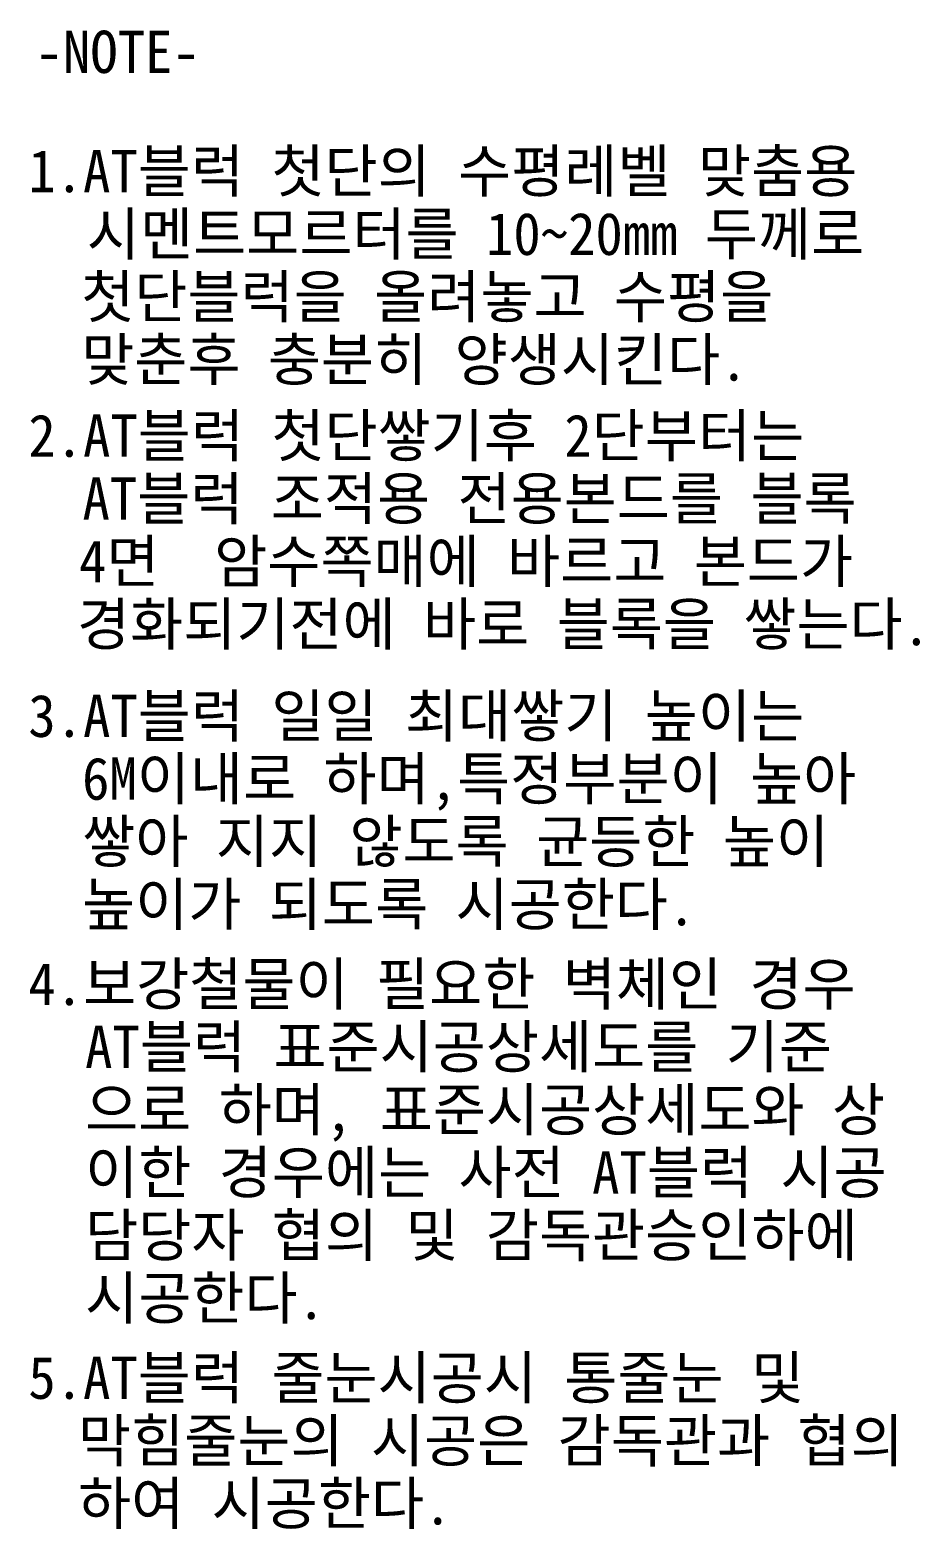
# Model space of a CAD drawing. Header units: millimetres. Extents: x 262063 to 281182, y 29752 to 38015.
# Drawn here: x 271644 to 272559, y 35556 to 37096 of the extents above; entities that cross this region are included whole.
import ezdxf
from ezdxf.enums import TextEntityAlignment as Align

# ---------------------------------------------------------------- set-up
doc = ezdxf.new("R2010")
doc.units = ezdxf.units.MM
doc.header["$MEASUREMENT"] = 0
doc.layers.add('A-XXXX-TXT2', color=3, linetype='CONTINUOUS', lineweight=25)
doc.styles.add('돋움체', font='')
doc.styles.get('돋움체').set_extended_font_data('DotumChe')

msp = doc.modelspace()

# ---------------------------------------------------------------- texts
at = {"layer": 'A-XXXX-TXT2', "style": '돋움체'}
for s, p in [('-NOTE-', (271650.053, 37073.424)), ('1.AT블럭 첫단의 수평레벨 맞춤용 ', (271642.553, 36950.974)), ('시멘트모르터를 10~20mm 두께로 ', (271702.692, 36886.449)), ('첫단블럭을 올려놓고 수평을 ', (271696.84, 36821.924)), ('맞춘후 충분히 양생시킨다.    ', (271696.84, 36757.399)), ('2.AT블럭 첫단쌓기후 2단부터는', (271642.553, 36679.099)), ('   AT블럭 조적용 전용본드를 블록', (271613.876, 36614.574)), ('  4면  암수쪽매에 바르고 본드가 ', (271638.352, 36550.049)), ('  경화되기전에 바로 블록을 쌓는다.', (271636.294, 36485.524)), ('3.AT블럭 일일 최대쌓기 높이는', (271642.553, 36391.274)), ('  6M이내로 하며,특정부분이 높아', (271641.565, 36326.749)), ('쌓아 지지 않도록 균등한 높이', (271697.939, 36262.224)), ('  높이가 되도록 시공한다.', (271641.565, 36197.699)), ('4.보강철물이 필요한 벽체인 경우 ', (271642.553, 36115.774)), ('  AT블럭 표준시공상세도를 기준', (271644.669, 36051.249)), ('  으로 하며, 표준시공상세도와 상', (271644.669, 35986.724)), ('  이한 경우에는 사전 AT블럭 시공', (271644.669, 35922.199)), ('  담당자 협의 및 감독관승인하에', (271644.669, 35857.674)), ('  시공한다.', (271644.669, 35793.149)), ('5.AT블럭 줄눈시공시 통줄눈 및', (271642.553, 35711.224)), ('  막힘줄눈의 시공은 감독관과 협의 ', (271637.39, 35646.699)), ('  하여 시공한다.', (271637.39, 35582.174))]:
    msp.add_text(s, height=43.5, dxfattribs=at).set_placement(p, align=Align.MIDDLE_LEFT)

doc.saveas('drawing.dxf')
